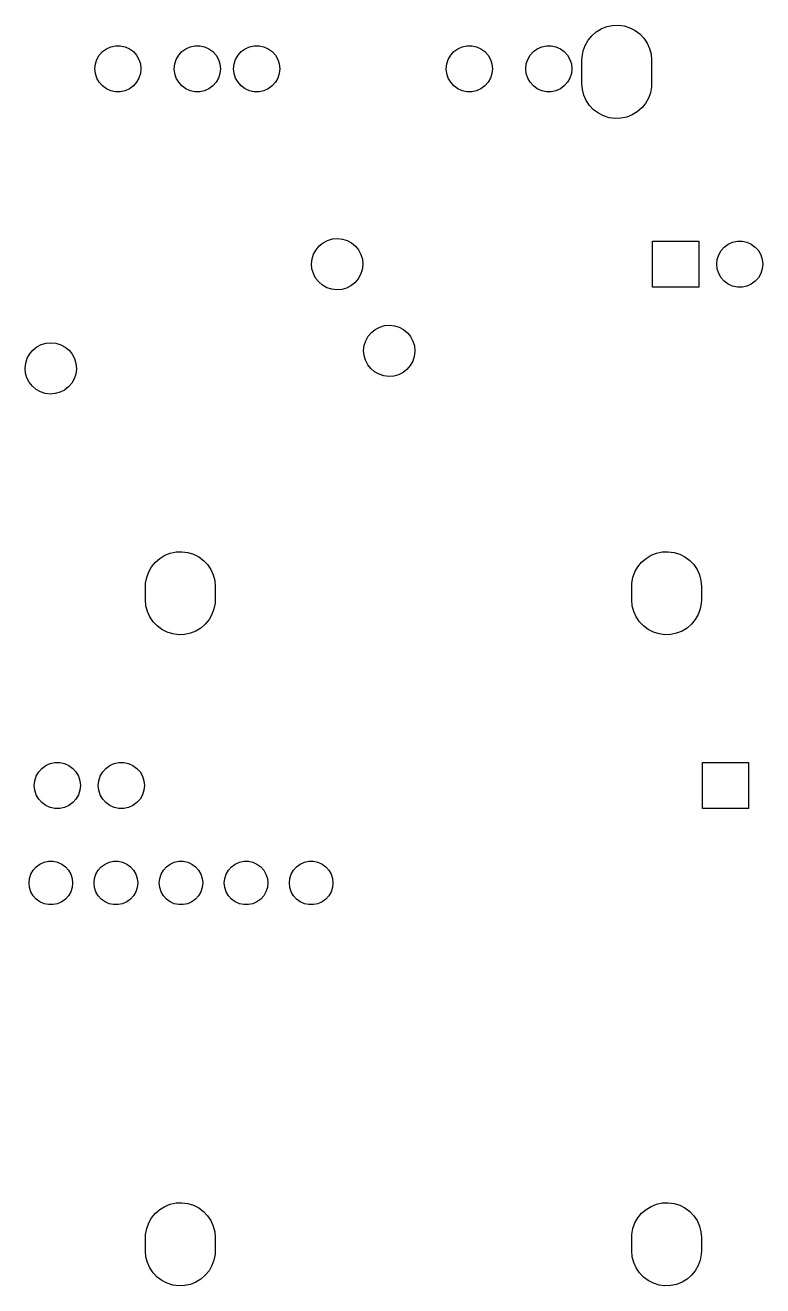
# Model space of a CAD drawing. Extents: x 74 to 204, y -141 to -34.
# Drawn here: x 139.72 to 168.5, y -83.02 to -33.86 of the extents above; entities that cross this region are included whole.
import ezdxf

# ---------------------------------------------------------------- set-up
doc = ezdxf.new("R2010")
doc.units = 0
doc.layers.add('BLACK', color=7, linetype='CONTINUOUS')

msp = doc.modelspace()

# ---------------------------------------------------------------- linework, layer by layer
at = {"layer": 'BLACK', "linetype": 'CONTINUOUS'}
for p, q in [((162.195, -34.0018), (162.409, -33.9174)), ((162.409, -33.9174), (162.634, -33.8701)), ((162.634, -33.8701), (162.864, -33.8615)), ((162.864, -33.8615), (163.092, -33.8917)), ((163.092, -33.8917), (163.312, -33.9599)), ((161.679, -34.4497), (161.825, -34.2719)), ((161.825, -34.2719), (161.999, -34.1211)), ((161.999, -34.1211), (162.195, -34.0018)), ((163.312, -33.9599), (163.517, -34.0641)), ((163.517, -34.0641), (163.701, -34.2014)), ((163.701, -34.2014), (163.86, -34.3678)), ((163.86, -34.3678), (163.988, -34.5586)), ((142.606, -35.031), (142.732, -34.8912)), ((142.732, -34.8912), (142.884, -34.7806)), ((142.884, -34.7806), (143.056, -34.704)), ((143.056, -34.704), (143.24, -34.6649)), ((143.24, -34.6649), (143.428, -34.6649)), ((143.428, -34.6649), (143.612, -34.704)), ((143.612, -34.704), (143.784, -34.7806)), ((143.784, -34.7806), (143.936, -34.8912)), ((143.936, -34.8912), (144.062, -35.031)), ((145.706, -35.031), (145.832, -34.8912)), ((145.832, -34.8912), (145.984, -34.7806)), ((145.984, -34.7806), (146.156, -34.704)), ((146.156, -34.704), (146.34, -34.6649)), ((146.34, -34.6649), (146.528, -34.6649)), ((146.528, -34.6649), (146.712, -34.704)), ((146.712, -34.704), (146.884, -34.7806)), ((146.884, -34.7806), (147.036, -34.8912)), ((147.036, -34.8912), (147.162, -35.031)), ((148.022, -35.031), (148.148, -34.8912)), ((148.148, -34.8912), (148.3, -34.7806)), ((148.3, -34.7806), (148.472, -34.704)), ((148.472, -34.704), (148.656, -34.6649)), ((148.656, -34.6649), (148.844, -34.6649)), ((148.844, -34.6649), (149.028, -34.704)), ((149.028, -34.704), (149.2, -34.7806)), ((149.2, -34.7806), (149.352, -34.8912)), ((149.352, -34.8912), (149.478, -35.031)), ((156.322, -35.031), (156.448, -34.8912)), ((156.448, -34.8912), (156.6, -34.7806)), ((156.6, -34.7806), (156.772, -34.704)), ((156.772, -34.704), (156.956, -34.6649)), ((156.956, -34.6649), (157.144, -34.6649)), ((157.144, -34.6649), (157.328, -34.704)), ((157.328, -34.704), (157.5, -34.7806)), ((157.5, -34.7806), (157.652, -34.8912)), ((157.652, -34.8912), (157.778, -35.031)), ((159.422, -35.031), (159.548, -34.8912)), ((159.548, -34.8912), (159.7, -34.7806)), ((159.7, -34.7806), (159.872, -34.704)), ((159.872, -34.704), (160.056, -34.6649)), ((160.056, -34.6649), (160.244, -34.6649)), ((160.244, -34.6649), (160.428, -34.704)), ((160.428, -34.704), (160.6, -34.7806)), ((160.6, -34.7806), (160.752, -34.8912)), ((160.752, -34.8912), (160.878, -35.031)), ((161.446, -35.092), (161.487, -34.8657)), ((161.487, -34.8657), (161.565, -34.6495)), ((161.565, -34.6495), (161.679, -34.4497)), ((163.988, -34.5586), (164.083, -34.7683)), ((164.083, -34.7683), (164.141, -34.9909)), ((142.434, -35.56), (142.454, -35.3729)), ((142.454, -35.3729), (142.512, -35.1939)), ((142.512, -35.1939), (142.606, -35.031)), ((144.062, -35.031), (144.156, -35.1939)), ((144.156, -35.1939), (144.214, -35.3729)), ((144.214, -35.3729), (144.234, -35.56)), ((145.534, -35.56), (145.554, -35.3729)), ((145.554, -35.3729), (145.612, -35.1939)), ((145.612, -35.1939), (145.706, -35.031)), ((147.162, -35.031), (147.256, -35.1939)), ((147.256, -35.1939), (147.314, -35.3729)), ((147.314, -35.3729), (147.334, -35.56)), ((147.85, -35.56), (147.87, -35.3729)), ((147.87, -35.3729), (147.928, -35.1939)), ((147.928, -35.1939), (148.022, -35.031)), ((149.478, -35.031), (149.572, -35.1939)), ((149.572, -35.1939), (149.63, -35.3729)), ((149.63, -35.3729), (149.65, -35.56)), ((156.15, -35.56), (156.17, -35.3729)), ((156.17, -35.3729), (156.228, -35.1939)), ((156.228, -35.1939), (156.322, -35.031)), ((157.778, -35.031), (157.872, -35.1939)), ((157.872, -35.1939), (157.93, -35.3729)), ((157.93, -35.3729), (157.95, -35.56)), ((159.25, -35.56), (159.27, -35.3729)), ((159.27, -35.3729), (159.328, -35.1939)), ((159.328, -35.1939), (159.422, -35.031)), ((160.878, -35.031), (160.972, -35.1939)), ((160.972, -35.1939), (161.03, -35.3729)), ((161.03, -35.3729), (161.05, -35.56)), ((161.44, -35.22), (161.446, -35.092)), ((161.44, -36.14), (161.44, -35.22)), ((164.141, -34.9909), (164.16, -35.22)), ((164.16, -35.22), (164.16, -36.14)), ((142.454, -35.7471), (142.434, -35.56)), ((142.512, -35.9261), (142.454, -35.7471)), ((144.214, -35.7471), (144.156, -35.9261)), ((144.234, -35.56), (144.214, -35.7471)), ((145.554, -35.7471), (145.534, -35.56)), ((145.612, -35.9261), (145.554, -35.7471)), ((147.314, -35.7471), (147.256, -35.9261)), ((147.334, -35.56), (147.314, -35.7471)), ((147.87, -35.7471), (147.85, -35.56)), ((147.928, -35.9261), (147.87, -35.7471)), ((149.63, -35.7471), (149.572, -35.9261)), ((149.65, -35.56), (149.63, -35.7471)), ((156.17, -35.7471), (156.15, -35.56)), ((156.228, -35.9261), (156.17, -35.7471)), ((157.93, -35.7471), (157.872, -35.9261)), ((157.95, -35.56), (157.93, -35.7471)), ((159.27, -35.7471), (159.25, -35.56)), ((159.328, -35.9261), (159.27, -35.7471)), ((161.03, -35.7471), (160.972, -35.9261)), ((161.05, -35.56), (161.03, -35.7471)), ((142.606, -36.089), (142.512, -35.9261)), ((142.732, -36.2288), (142.606, -36.089)), ((142.884, -36.3394), (142.732, -36.2288)), ((143.056, -36.416), (142.884, -36.3394)), ((143.784, -36.3394), (143.612, -36.416)), ((143.936, -36.2288), (143.784, -36.3394)), ((144.062, -36.089), (143.936, -36.2288)), ((144.156, -35.9261), (144.062, -36.089)), ((145.706, -36.089), (145.612, -35.9261)), ((145.832, -36.2288), (145.706, -36.089)), ((145.984, -36.3394), (145.832, -36.2288)), ((146.156, -36.416), (145.984, -36.3394)), ((146.884, -36.3394), (146.712, -36.416)), ((147.036, -36.2288), (146.884, -36.3394)), ((147.162, -36.089), (147.036, -36.2288)), ((147.256, -35.9261), (147.162, -36.089)), ((148.022, -36.089), (147.928, -35.9261)), ((148.148, -36.2288), (148.022, -36.089)), ((148.3, -36.3394), (148.148, -36.2288)), ((148.472, -36.416), (148.3, -36.3394)), ((149.2, -36.3394), (149.028, -36.416)), ((149.352, -36.2288), (149.2, -36.3394)), ((149.478, -36.089), (149.352, -36.2288)), ((149.572, -35.9261), (149.478, -36.089)), ((156.322, -36.089), (156.228, -35.9261)), ((156.448, -36.2288), (156.322, -36.089)), ((156.6, -36.3394), (156.448, -36.2288)), ((156.772, -36.416), (156.6, -36.3394)), ((157.5, -36.3394), (157.328, -36.416)), ((157.652, -36.2288), (157.5, -36.3394)), ((157.778, -36.089), (157.652, -36.2288)), ((157.872, -35.9261), (157.778, -36.089)), ((159.422, -36.089), (159.328, -35.9261)), ((159.548, -36.2288), (159.422, -36.089)), ((159.7, -36.3394), (159.548, -36.2288)), ((159.872, -36.416), (159.7, -36.3394)), ((160.6, -36.3394), (160.428, -36.416)), ((160.752, -36.2288), (160.6, -36.3394)), ((160.878, -36.089), (160.752, -36.2288)), ((160.972, -35.9261), (160.878, -36.089)), ((161.459, -36.3691), (161.44, -36.14)), ((161.517, -36.5917), (161.459, -36.3691)), ((164.154, -36.268), (164.113, -36.4943)), ((164.16, -36.14), (164.154, -36.268)), ((143.24, -36.4551), (143.056, -36.416)), ((143.428, -36.4551), (143.24, -36.4551)), ((143.612, -36.416), (143.428, -36.4551)), ((146.34, -36.4551), (146.156, -36.416)), ((146.528, -36.4551), (146.34, -36.4551)), ((146.712, -36.416), (146.528, -36.4551)), ((148.656, -36.4551), (148.472, -36.416)), ((148.844, -36.4551), (148.656, -36.4551)), ((149.028, -36.416), (148.844, -36.4551)), ((156.956, -36.4551), (156.772, -36.416)), ((157.144, -36.4551), (156.956, -36.4551)), ((157.328, -36.416), (157.144, -36.4551)), ((160.056, -36.4551), (159.872, -36.416)), ((160.244, -36.4551), (160.056, -36.4551)), ((160.428, -36.416), (160.244, -36.4551)), ((161.612, -36.8014), (161.517, -36.5917)), ((161.74, -36.9922), (161.612, -36.8014)), ((164.035, -36.7105), (163.921, -36.9103)), ((164.113, -36.4943), (164.035, -36.7105)), ((161.899, -37.1586), (161.74, -36.9922)), ((162.083, -37.2959), (161.899, -37.1586)), ((162.288, -37.4001), (162.083, -37.2959)), ((163.405, -37.3582), (163.191, -37.4426)), ((163.601, -37.2389), (163.405, -37.3582)), ((163.775, -37.0881), (163.601, -37.2389)), ((163.921, -36.9103), (163.775, -37.0881)), ((162.508, -37.4683), (162.288, -37.4001)), ((162.736, -37.4985), (162.508, -37.4683)), ((162.966, -37.4899), (162.736, -37.4985)), ((163.191, -37.4426), (162.966, -37.4899)), ((151.344, -42.3432), (151.517, -42.2528)), ((151.517, -42.2528), (151.705, -42.1977)), ((151.705, -42.1977), (151.899, -42.18)), ((151.899, -42.18), (152.093, -42.2004)), ((152.093, -42.2004), (152.28, -42.2581)), ((152.28, -42.2581), (152.451, -42.351)), ((150.973, -42.7861), (151.067, -42.615)), ((151.067, -42.615), (151.192, -42.4655)), ((151.192, -42.4655), (151.344, -42.3432)), ((152.451, -42.351), (152.602, -42.4754)), ((152.602, -42.4754), (152.725, -42.6266)), ((152.725, -42.6266), (152.817, -42.7989)), ((164.2, -44.08), (164.2, -42.28)), ((164.2, -42.28), (166, -42.28)), ((166, -42.28), (166, -44.08)), ((166.778, -42.8139), (166.872, -42.651)), ((166.872, -42.651), (166.998, -42.5112)), ((166.998, -42.5112), (167.15, -42.4006)), ((167.15, -42.4006), (167.322, -42.324)), ((167.322, -42.324), (167.506, -42.2849)), ((167.506, -42.2849), (167.694, -42.2849)), ((167.694, -42.2849), (167.878, -42.324)), ((167.878, -42.324), (168.05, -42.4006)), ((168.05, -42.4006), (168.202, -42.5112)), ((168.202, -42.5112), (168.328, -42.651)), ((168.328, -42.651), (168.422, -42.8139)), ((150.892, -43.166), (150.914, -42.9721)), ((150.908, -43.3605), (150.892, -43.166)), ((150.914, -42.9721), (150.973, -42.7861)), ((152.817, -42.7989), (152.873, -42.9858)), ((152.892, -43.2079), (152.867, -43.4015)), ((152.873, -42.9858), (152.892, -43.18)), ((152.892, -43.18), (152.892, -43.2079)), ((166.7, -43.18), (166.72, -42.9929)), ((166.72, -43.3671), (166.7, -43.18)), ((166.72, -42.9929), (166.778, -42.8139)), ((168.422, -42.8139), (168.48, -42.9929)), ((168.48, -42.9929), (168.5, -43.18)), ((168.5, -43.18), (168.48, -43.3671)), ((150.962, -43.5481), (150.908, -43.3605)), ((151.051, -43.7217), (150.962, -43.5481)), ((151.173, -43.8747), (151.051, -43.7217)), ((152.806, -43.5867), (152.709, -43.7564)), ((152.867, -43.4015), (152.806, -43.5867)), ((166.778, -43.5461), (166.72, -43.3671)), ((166.872, -43.709), (166.778, -43.5461)), ((166.998, -43.8488), (166.872, -43.709)), ((168.328, -43.709), (168.202, -43.8488)), ((168.422, -43.5461), (168.328, -43.709)), ((168.48, -43.3671), (168.422, -43.5461)), ((151.321, -44.0011), (151.173, -43.8747)), ((151.492, -44.0964), (151.321, -44.0011)), ((151.677, -44.1567), (151.492, -44.0964)), ((151.871, -44.1798), (151.677, -44.1567)), ((152.066, -44.1648), (151.871, -44.1798)), ((152.254, -44.1123), (152.066, -44.1648)), ((152.428, -44.0243), (152.254, -44.1123)), ((152.582, -43.9042), (152.428, -44.0243)), ((152.709, -43.7564), (152.582, -43.9042)), ((166, -44.08), (164.2, -44.08)), ((167.15, -43.9594), (166.998, -43.8488)), ((167.322, -44.036), (167.15, -43.9594)), ((167.506, -44.0751), (167.322, -44.036)), ((167.694, -44.0751), (167.506, -44.0751)), ((167.878, -44.036), (167.694, -44.0751)), ((168.05, -43.9594), (167.878, -44.036)), ((168.202, -43.8488), (168.05, -43.9594)), ((153.376, -45.7214), (153.549, -45.631)), ((153.549, -45.631), (153.737, -45.5759)), ((153.737, -45.5759), (153.931, -45.5582)), ((153.931, -45.5582), (154.125, -45.5786)), ((154.125, -45.5786), (154.312, -45.6363)), ((154.312, -45.6363), (154.483, -45.7292)), ((152.946, -46.3503), (153.005, -46.1643)), ((153.005, -46.1643), (153.099, -45.9932)), ((153.099, -45.9932), (153.224, -45.8437)), ((153.224, -45.8437), (153.376, -45.7214)), ((154.483, -45.7292), (154.634, -45.8536)), ((154.634, -45.8536), (154.757, -46.0048)), ((154.757, -46.0048), (154.849, -46.1771)), ((154.849, -46.1771), (154.905, -46.364)), ((139.797, -46.8501), (139.891, -46.679)), ((139.891, -46.679), (140.016, -46.5295)), ((140.016, -46.5295), (140.168, -46.4072)), ((140.168, -46.4072), (140.341, -46.3168)), ((140.341, -46.3168), (140.529, -46.2617)), ((140.529, -46.2617), (140.723, -46.244)), ((140.723, -46.244), (140.917, -46.2644)), ((140.917, -46.2644), (141.104, -46.3221)), ((141.104, -46.3221), (141.275, -46.415)), ((141.275, -46.415), (141.426, -46.5394)), ((141.426, -46.5394), (141.549, -46.6906)), ((141.549, -46.6906), (141.641, -46.8629)), ((152.924, -46.5442), (152.946, -46.3503)), ((152.94, -46.7387), (152.924, -46.5442)), ((154.924, -46.5861), (154.899, -46.7797)), ((154.905, -46.364), (154.924, -46.5582)), ((154.924, -46.5582), (154.924, -46.5861)), ((139.716, -47.23), (139.738, -47.0361)), ((139.738, -47.0361), (139.797, -46.8501)), ((141.641, -46.8629), (141.697, -47.0498)), ((141.697, -47.0498), (141.716, -47.244)), ((152.994, -46.9263), (152.94, -46.7387)), ((153.083, -47.0999), (152.994, -46.9263)), ((153.205, -47.2529), (153.083, -47.0999)), ((154.741, -47.1346), (154.614, -47.2824)), ((154.838, -46.9649), (154.741, -47.1346)), ((154.899, -46.7797), (154.838, -46.9649)), ((139.732, -47.4245), (139.716, -47.23)), ((139.786, -47.6121), (139.732, -47.4245)), ((139.875, -47.7857), (139.786, -47.6121)), ((141.63, -47.6507), (141.533, -47.8204)), ((141.691, -47.4655), (141.63, -47.6507)), ((141.716, -47.2719), (141.691, -47.4655)), ((141.716, -47.244), (141.716, -47.2719)), ((153.353, -47.3793), (153.205, -47.2529)), ((153.524, -47.4746), (153.353, -47.3793)), ((153.709, -47.5349), (153.524, -47.4746)), ((153.903, -47.558), (153.709, -47.5349)), ((154.098, -47.543), (153.903, -47.558)), ((154.286, -47.4905), (154.098, -47.543)), ((154.46, -47.4025), (154.286, -47.4905)), ((154.614, -47.2824), (154.46, -47.4025)), ((139.997, -47.9387), (139.875, -47.7857)), ((140.145, -48.0651), (139.997, -47.9387)), ((140.316, -48.1604), (140.145, -48.0651)), ((140.501, -48.2207), (140.316, -48.1604)), ((141.252, -48.0883), (141.078, -48.1763)), ((141.406, -47.9682), (141.252, -48.0883)), ((141.533, -47.8204), (141.406, -47.9682)), ((140.695, -48.2438), (140.501, -48.2207)), ((140.89, -48.2288), (140.695, -48.2438)), ((141.078, -48.1763), (140.89, -48.2288)), ((144.969, -54.6511), (145.165, -54.5318)), ((145.165, -54.5318), (145.379, -54.4474)), ((145.379, -54.4474), (145.604, -54.4001)), ((145.604, -54.4001), (145.834, -54.3915)), ((145.834, -54.3915), (146.062, -54.4217)), ((146.062, -54.4217), (146.282, -54.4899)), ((146.282, -54.4899), (146.487, -54.5941)), ((163.944, -54.6511), (164.14, -54.5318)), ((164.14, -54.5318), (164.354, -54.4474)), ((164.354, -54.4474), (164.579, -54.4001)), ((164.579, -54.4001), (164.809, -54.3915)), ((164.809, -54.3915), (165.037, -54.4217)), ((165.037, -54.4217), (165.257, -54.4899)), ((165.257, -54.4899), (165.462, -54.5941)), ((144.535, -55.1795), (144.649, -54.9797)), ((144.649, -54.9797), (144.795, -54.8019)), ((144.795, -54.8019), (144.969, -54.6511)), ((146.487, -54.5941), (146.671, -54.7314)), ((146.671, -54.7314), (146.83, -54.8978)), ((146.83, -54.8978), (146.958, -55.0886)), ((163.51, -55.1795), (163.624, -54.9797)), ((163.624, -54.9797), (163.77, -54.8019)), ((163.77, -54.8019), (163.944, -54.6511)), ((165.462, -54.5941), (165.646, -54.7314)), ((165.646, -54.7314), (165.805, -54.8978)), ((165.805, -54.8978), (165.933, -55.0886)), ((144.416, -55.622), (144.457, -55.3957)), ((144.457, -55.3957), (144.535, -55.1795)), ((146.958, -55.0886), (147.053, -55.2983)), ((147.053, -55.2983), (147.111, -55.5209)), ((147.111, -55.5209), (147.13, -55.75)), ((163.391, -55.622), (163.432, -55.3957)), ((163.432, -55.3957), (163.51, -55.1795)), ((165.933, -55.0886), (166.028, -55.2983)), ((166.028, -55.2983), (166.086, -55.5209)), ((166.086, -55.5209), (166.105, -55.75)), ((144.41, -55.75), (144.416, -55.622)), ((144.41, -56.27), (144.41, -55.75)), ((147.13, -55.75), (147.13, -56.27)), ((163.385, -55.75), (163.391, -55.622)), ((163.385, -56.27), (163.385, -55.75)), ((166.105, -55.75), (166.105, -56.27)), ((144.429, -56.4991), (144.41, -56.27)), ((144.487, -56.7217), (144.429, -56.4991)), ((147.124, -56.398), (147.083, -56.6243)), ((147.13, -56.27), (147.124, -56.398)), ((163.404, -56.4991), (163.385, -56.27)), ((163.462, -56.7217), (163.404, -56.4991)), ((166.099, -56.398), (166.058, -56.6243)), ((166.105, -56.27), (166.099, -56.398)), ((144.582, -56.9314), (144.487, -56.7217)), ((144.71, -57.1222), (144.582, -56.9314)), ((147.005, -56.8405), (146.891, -57.0403)), ((147.083, -56.6243), (147.005, -56.8405)), ((163.557, -56.9314), (163.462, -56.7217)), ((163.685, -57.1222), (163.557, -56.9314)), ((165.98, -56.8405), (165.866, -57.0403)), ((166.058, -56.6243), (165.98, -56.8405)), ((144.869, -57.2886), (144.71, -57.1222)), ((145.053, -57.4259), (144.869, -57.2886)), ((145.258, -57.5301), (145.053, -57.4259)), ((146.375, -57.4882), (146.161, -57.5726)), ((146.571, -57.3689), (146.375, -57.4882)), ((146.745, -57.2181), (146.571, -57.3689)), ((146.891, -57.0403), (146.745, -57.2181)), ((163.844, -57.2886), (163.685, -57.1222)), ((164.028, -57.4259), (163.844, -57.2886)), ((164.233, -57.5301), (164.028, -57.4259)), ((165.35, -57.4882), (165.136, -57.5726)), ((165.546, -57.3689), (165.35, -57.4882)), ((165.72, -57.2181), (165.546, -57.3689)), ((165.866, -57.0403), (165.72, -57.2181)), ((145.478, -57.5983), (145.258, -57.5301)), ((145.706, -57.6285), (145.478, -57.5983)), ((145.936, -57.6199), (145.706, -57.6285)), ((146.161, -57.5726), (145.936, -57.6199)), ((164.453, -57.5983), (164.233, -57.5301)), ((164.681, -57.6285), (164.453, -57.5983)), ((164.911, -57.6199), (164.681, -57.6285)), ((165.136, -57.5726), (164.911, -57.6199)), ((140.242, -62.981), (140.368, -62.8412)), ((140.368, -62.8412), (140.52, -62.7306)), ((140.52, -62.7306), (140.692, -62.654)), ((140.692, -62.654), (140.876, -62.6149)), ((140.876, -62.6149), (141.064, -62.6149)), ((141.064, -62.6149), (141.248, -62.654)), ((141.248, -62.654), (141.42, -62.7306)), ((141.42, -62.7306), (141.572, -62.8412)), ((141.572, -62.8412), (141.698, -62.981)), ((142.742, -62.981), (142.868, -62.8412)), ((142.868, -62.8412), (143.02, -62.7306)), ((143.02, -62.7306), (143.192, -62.654)), ((143.192, -62.654), (143.376, -62.6149)), ((143.376, -62.6149), (143.564, -62.6149)), ((143.564, -62.6149), (143.748, -62.654)), ((143.748, -62.654), (143.92, -62.7306)), ((143.92, -62.7306), (144.072, -62.8412)), ((144.072, -62.8412), (144.198, -62.981)), ((166.145, -64.41), (166.145, -62.61)), ((166.145, -62.61), (167.945, -62.61)), ((167.945, -62.61), (167.945, -64.41)), ((140.07, -63.51), (140.09, -63.3229)), ((140.09, -63.3229), (140.148, -63.1439)), ((140.148, -63.1439), (140.242, -62.981)), ((141.698, -62.981), (141.792, -63.1439)), ((141.792, -63.1439), (141.85, -63.3229)), ((141.85, -63.3229), (141.87, -63.51)), ((142.57, -63.51), (142.59, -63.3229)), ((142.59, -63.3229), (142.648, -63.1439)), ((142.648, -63.1439), (142.742, -62.981)), ((144.198, -62.981), (144.292, -63.1439)), ((144.292, -63.1439), (144.35, -63.3229)), ((144.35, -63.3229), (144.37, -63.51)), ((140.09, -63.6971), (140.07, -63.51)), ((140.148, -63.8761), (140.09, -63.6971)), ((140.242, -64.039), (140.148, -63.8761)), ((141.792, -63.8761), (141.698, -64.039)), ((141.85, -63.6971), (141.792, -63.8761)), ((141.87, -63.51), (141.85, -63.6971)), ((142.59, -63.6971), (142.57, -63.51)), ((142.648, -63.8761), (142.59, -63.6971)), ((142.742, -64.039), (142.648, -63.8761)), ((144.292, -63.8761), (144.198, -64.039)), ((144.35, -63.6971), (144.292, -63.8761)), ((144.37, -63.51), (144.35, -63.6971)), ((140.368, -64.1788), (140.242, -64.039)), ((140.52, -64.2894), (140.368, -64.1788)), ((140.692, -64.366), (140.52, -64.2894)), ((140.876, -64.4051), (140.692, -64.366)), ((141.248, -64.366), (141.064, -64.4051)), ((141.42, -64.2894), (141.248, -64.366)), ((141.572, -64.1788), (141.42, -64.2894)), ((141.698, -64.039), (141.572, -64.1788)), ((142.868, -64.1788), (142.742, -64.039)), ((143.02, -64.2894), (142.868, -64.1788)), ((143.192, -64.366), (143.02, -64.2894)), ((143.376, -64.4051), (143.192, -64.366)), ((143.748, -64.366), (143.564, -64.4051)), ((143.92, -64.2894), (143.748, -64.366)), ((144.072, -64.1788), (143.92, -64.2894)), ((144.198, -64.039), (144.072, -64.1788)), ((141.064, -64.4051), (140.876, -64.4051)), ((143.564, -64.4051), (143.376, -64.4051)), ((167.945, -64.41), (166.145, -64.41)), ((139.939, -66.9643), (140.028, -66.8104)), ((140.028, -66.8104), (140.147, -66.6783)), ((140.147, -66.6783), (140.291, -66.5739)), ((140.291, -66.5739), (140.453, -66.5016)), ((140.453, -66.5016), (140.627, -66.4647)), ((140.627, -66.4647), (140.805, -66.4647)), ((140.805, -66.4647), (140.979, -66.5016)), ((140.979, -66.5016), (141.141, -66.5739)), ((141.141, -66.5739), (141.285, -66.6783)), ((141.285, -66.6783), (141.404, -66.8104)), ((141.404, -66.8104), (141.493, -66.9643)), ((142.479, -66.9643), (142.568, -66.8104)), ((142.568, -66.8104), (142.687, -66.6783)), ((142.687, -66.6783), (142.831, -66.5739)), ((142.831, -66.5739), (142.993, -66.5016)), ((142.993, -66.5016), (143.167, -66.4647)), ((143.167, -66.4647), (143.345, -66.4647)), ((143.345, -66.4647), (143.519, -66.5016)), ((143.519, -66.5016), (143.681, -66.5739)), ((143.681, -66.5739), (143.825, -66.6783)), ((143.825, -66.6783), (143.944, -66.8104)), ((143.944, -66.8104), (144.033, -66.9643)), ((145.019, -66.9643), (145.108, -66.8104)), ((145.108, -66.8104), (145.227, -66.6783)), ((145.227, -66.6783), (145.371, -66.5739)), ((145.371, -66.5739), (145.533, -66.5016)), ((145.533, -66.5016), (145.707, -66.4647)), ((145.707, -66.4647), (145.885, -66.4647)), ((145.885, -66.4647), (146.059, -66.5016)), ((146.059, -66.5016), (146.221, -66.5739)), ((146.221, -66.5739), (146.365, -66.6783)), ((146.365, -66.6783), (146.484, -66.8104)), ((146.484, -66.8104), (146.573, -66.9643)), ((147.559, -66.9643), (147.648, -66.8104)), ((147.648, -66.8104), (147.767, -66.6783)), ((147.767, -66.6783), (147.911, -66.5739)), ((147.911, -66.5739), (148.073, -66.5016)), ((148.073, -66.5016), (148.247, -66.4647)), ((148.247, -66.4647), (148.425, -66.4647)), ((148.425, -66.4647), (148.599, -66.5016)), ((148.599, -66.5016), (148.761, -66.5739)), ((148.761, -66.5739), (148.905, -66.6783)), ((148.905, -66.6783), (149.024, -66.8104)), ((149.024, -66.8104), (149.113, -66.9643)), ((150.099, -66.9643), (150.188, -66.8104)), ((150.188, -66.8104), (150.307, -66.6783)), ((150.307, -66.6783), (150.451, -66.5739)), ((150.451, -66.5739), (150.613, -66.5016)), ((150.613, -66.5016), (150.787, -66.4647)), ((150.787, -66.4647), (150.965, -66.4647)), ((150.965, -66.4647), (151.139, -66.5016)), ((151.139, -66.5016), (151.301, -66.5739)), ((151.301, -66.5739), (151.445, -66.6783)), ((151.445, -66.6783), (151.564, -66.8104)), ((151.564, -66.8104), (151.653, -66.9643)), ((139.866, -67.31), (139.885, -67.1333)), ((139.885, -67.4867), (139.866, -67.31)), ((139.885, -67.1333), (139.939, -66.9643)), ((141.493, -66.9643), (141.547, -67.1333)), ((141.547, -67.1333), (141.566, -67.31)), ((141.566, -67.31), (141.547, -67.4867)), ((142.406, -67.31), (142.425, -67.1333)), ((142.425, -67.4867), (142.406, -67.31)), ((142.425, -67.1333), (142.479, -66.9643)), ((144.033, -66.9643), (144.087, -67.1333)), ((144.087, -67.1333), (144.106, -67.31)), ((144.106, -67.31), (144.087, -67.4867)), ((144.946, -67.31), (144.965, -67.1333)), ((144.965, -67.4867), (144.946, -67.31)), ((144.965, -67.1333), (145.019, -66.9643)), ((146.573, -66.9643), (146.627, -67.1333)), ((146.627, -67.1333), (146.646, -67.31)), ((146.646, -67.31), (146.627, -67.4867)), ((147.486, -67.31), (147.505, -67.1333)), ((147.505, -67.4867), (147.486, -67.31)), ((147.505, -67.1333), (147.559, -66.9643)), ((149.113, -66.9643), (149.167, -67.1333)), ((149.167, -67.1333), (149.186, -67.31)), ((149.186, -67.31), (149.167, -67.4867)), ((150.026, -67.31), (150.045, -67.1333)), ((150.045, -67.4867), (150.026, -67.31)), ((150.045, -67.1333), (150.099, -66.9643)), ((151.653, -66.9643), (151.707, -67.1333)), ((151.707, -67.1333), (151.726, -67.31)), ((151.726, -67.31), (151.707, -67.4867)), ((139.939, -67.6557), (139.885, -67.4867)), ((140.028, -67.8096), (139.939, -67.6557)), ((140.147, -67.9417), (140.028, -67.8096)), ((141.404, -67.8096), (141.285, -67.9417)), ((141.493, -67.6557), (141.404, -67.8096)), ((141.547, -67.4867), (141.493, -67.6557)), ((142.479, -67.6557), (142.425, -67.4867)), ((142.568, -67.8096), (142.479, -67.6557)), ((142.687, -67.9417), (142.568, -67.8096)), ((143.944, -67.8096), (143.825, -67.9417)), ((144.033, -67.6557), (143.944, -67.8096)), ((144.087, -67.4867), (144.033, -67.6557)), ((145.019, -67.6557), (144.965, -67.4867)), ((145.108, -67.8096), (145.019, -67.6557)), ((145.227, -67.9417), (145.108, -67.8096)), ((146.484, -67.8096), (146.365, -67.9417)), ((146.573, -67.6557), (146.484, -67.8096)), ((146.627, -67.4867), (146.573, -67.6557)), ((147.559, -67.6557), (147.505, -67.4867)), ((147.648, -67.8096), (147.559, -67.6557)), ((147.767, -67.9417), (147.648, -67.8096)), ((149.024, -67.8096), (148.905, -67.9417)), ((149.113, -67.6557), (149.024, -67.8096)), ((149.167, -67.4867), (149.113, -67.6557)), ((150.099, -67.6557), (150.045, -67.4867)), ((150.188, -67.8096), (150.099, -67.6557)), ((150.307, -67.9417), (150.188, -67.8096)), ((151.564, -67.8096), (151.445, -67.9417)), ((151.653, -67.6557), (151.564, -67.8096)), ((151.707, -67.4867), (151.653, -67.6557)), ((140.291, -68.0461), (140.147, -67.9417)), ((140.453, -68.1184), (140.291, -68.0461)), ((140.627, -68.1553), (140.453, -68.1184)), ((140.805, -68.1553), (140.627, -68.1553)), ((140.979, -68.1184), (140.805, -68.1553)), ((141.141, -68.0461), (140.979, -68.1184)), ((141.285, -67.9417), (141.141, -68.0461)), ((142.831, -68.0461), (142.687, -67.9417)), ((142.993, -68.1184), (142.831, -68.0461)), ((143.167, -68.1553), (142.993, -68.1184)), ((143.345, -68.1553), (143.167, -68.1553)), ((143.519, -68.1184), (143.345, -68.1553)), ((143.681, -68.0461), (143.519, -68.1184)), ((143.825, -67.9417), (143.681, -68.0461)), ((145.371, -68.0461), (145.227, -67.9417)), ((145.533, -68.1184), (145.371, -68.0461)), ((145.707, -68.1553), (145.533, -68.1184)), ((145.885, -68.1553), (145.707, -68.1553)), ((146.059, -68.1184), (145.885, -68.1553)), ((146.221, -68.0461), (146.059, -68.1184)), ((146.365, -67.9417), (146.221, -68.0461)), ((147.911, -68.0461), (147.767, -67.9417)), ((148.073, -68.1184), (147.911, -68.0461)), ((148.247, -68.1553), (148.073, -68.1184)), ((148.425, -68.1553), (148.247, -68.1553)), ((148.599, -68.1184), (148.425, -68.1553)), ((148.761, -68.0461), (148.599, -68.1184)), ((148.905, -67.9417), (148.761, -68.0461)), ((150.451, -68.0461), (150.307, -67.9417)), ((150.613, -68.1184), (150.451, -68.0461)), ((150.787, -68.1553), (150.613, -68.1184)), ((150.965, -68.1553), (150.787, -68.1553)), ((151.139, -68.1184), (150.965, -68.1553)), ((151.301, -68.0461), (151.139, -68.1184)), ((151.445, -67.9417), (151.301, -68.0461)), ((144.795, -80.1919), (144.969, -80.0411)), ((144.969, -80.0411), (145.165, -79.9218)), ((145.165, -79.9218), (145.379, -79.8374)), ((145.379, -79.8374), (145.604, -79.7901)), ((145.604, -79.7901), (145.834, -79.7815)), ((145.834, -79.7815), (146.062, -79.8117)), ((146.062, -79.8117), (146.282, -79.8799)), ((146.282, -79.8799), (146.487, -79.9841)), ((146.487, -79.9841), (146.671, -80.1214)), ((146.671, -80.1214), (146.83, -80.2878)), ((163.77, -80.1919), (163.944, -80.0411)), ((163.944, -80.0411), (164.14, -79.9218)), ((164.14, -79.9218), (164.354, -79.8374)), ((164.354, -79.8374), (164.579, -79.7901)), ((164.579, -79.7901), (164.809, -79.7815)), ((164.809, -79.7815), (165.037, -79.8117)), ((165.037, -79.8117), (165.257, -79.8799)), ((165.257, -79.8799), (165.462, -79.9841)), ((165.462, -79.9841), (165.646, -80.1214)), ((165.646, -80.1214), (165.805, -80.2878)), ((144.457, -80.7857), (144.535, -80.5695)), ((144.535, -80.5695), (144.649, -80.3697)), ((144.649, -80.3697), (144.795, -80.1919)), ((146.83, -80.2878), (146.958, -80.4786)), ((146.958, -80.4786), (147.053, -80.6883)), ((163.432, -80.7857), (163.51, -80.5695)), ((163.51, -80.5695), (163.624, -80.3697)), ((163.624, -80.3697), (163.77, -80.1919)), ((165.805, -80.2878), (165.933, -80.4786)), ((165.933, -80.4786), (166.028, -80.6883)), ((144.41, -81.14), (144.416, -81.012)), ((144.416, -81.012), (144.457, -80.7857)), ((147.053, -80.6883), (147.111, -80.9109)), ((147.111, -80.9109), (147.13, -81.14)), ((163.385, -81.14), (163.391, -81.012)), ((163.391, -81.012), (163.432, -80.7857)), ((166.028, -80.6883), (166.086, -80.9109)), ((166.086, -80.9109), (166.105, -81.14)), ((144.41, -81.66), (144.41, -81.14)), ((147.13, -81.14), (147.13, -81.66)), ((163.385, -81.66), (163.385, -81.14)), ((166.105, -81.14), (166.105, -81.66)), ((144.429, -81.8891), (144.41, -81.66)), ((144.487, -82.1117), (144.429, -81.8891)), ((147.083, -82.0143), (147.005, -82.2305)), ((147.124, -81.788), (147.083, -82.0143)), ((147.13, -81.66), (147.124, -81.788)), ((163.404, -81.8891), (163.385, -81.66)), ((163.462, -82.1117), (163.404, -81.8891)), ((166.058, -82.0143), (165.98, -82.2305)), ((166.099, -81.788), (166.058, -82.0143)), ((166.105, -81.66), (166.099, -81.788)), ((144.582, -82.3214), (144.487, -82.1117)), ((144.71, -82.5122), (144.582, -82.3214)), ((144.869, -82.6786), (144.71, -82.5122)), ((146.891, -82.4303), (146.745, -82.6081)), ((147.005, -82.2305), (146.891, -82.4303)), ((163.557, -82.3214), (163.462, -82.1117)), ((163.685, -82.5122), (163.557, -82.3214)), ((163.844, -82.6786), (163.685, -82.5122)), ((165.866, -82.4303), (165.72, -82.6081)), ((165.98, -82.2305), (165.866, -82.4303)), ((145.053, -82.8159), (144.869, -82.6786)), ((145.258, -82.9201), (145.053, -82.8159)), ((145.478, -82.9883), (145.258, -82.9201)), ((145.706, -83.0185), (145.478, -82.9883)), ((145.936, -83.0099), (145.706, -83.0185)), ((146.161, -82.9626), (145.936, -83.0099)), ((146.375, -82.8782), (146.161, -82.9626)), ((146.571, -82.7589), (146.375, -82.8782)), ((146.745, -82.6081), (146.571, -82.7589)), ((164.028, -82.8159), (163.844, -82.6786)), ((164.233, -82.9201), (164.028, -82.8159)), ((164.453, -82.9883), (164.233, -82.9201)), ((164.681, -83.0185), (164.453, -82.9883)), ((164.911, -83.0099), (164.681, -83.0185)), ((165.136, -82.9626), (164.911, -83.0099)), ((165.35, -82.8782), (165.136, -82.9626)), ((165.546, -82.7589), (165.35, -82.8782)), ((165.72, -82.6081), (165.546, -82.7589))]:
    msp.add_line(p, q, dxfattribs=at)

doc.saveas('drawing.dxf')
